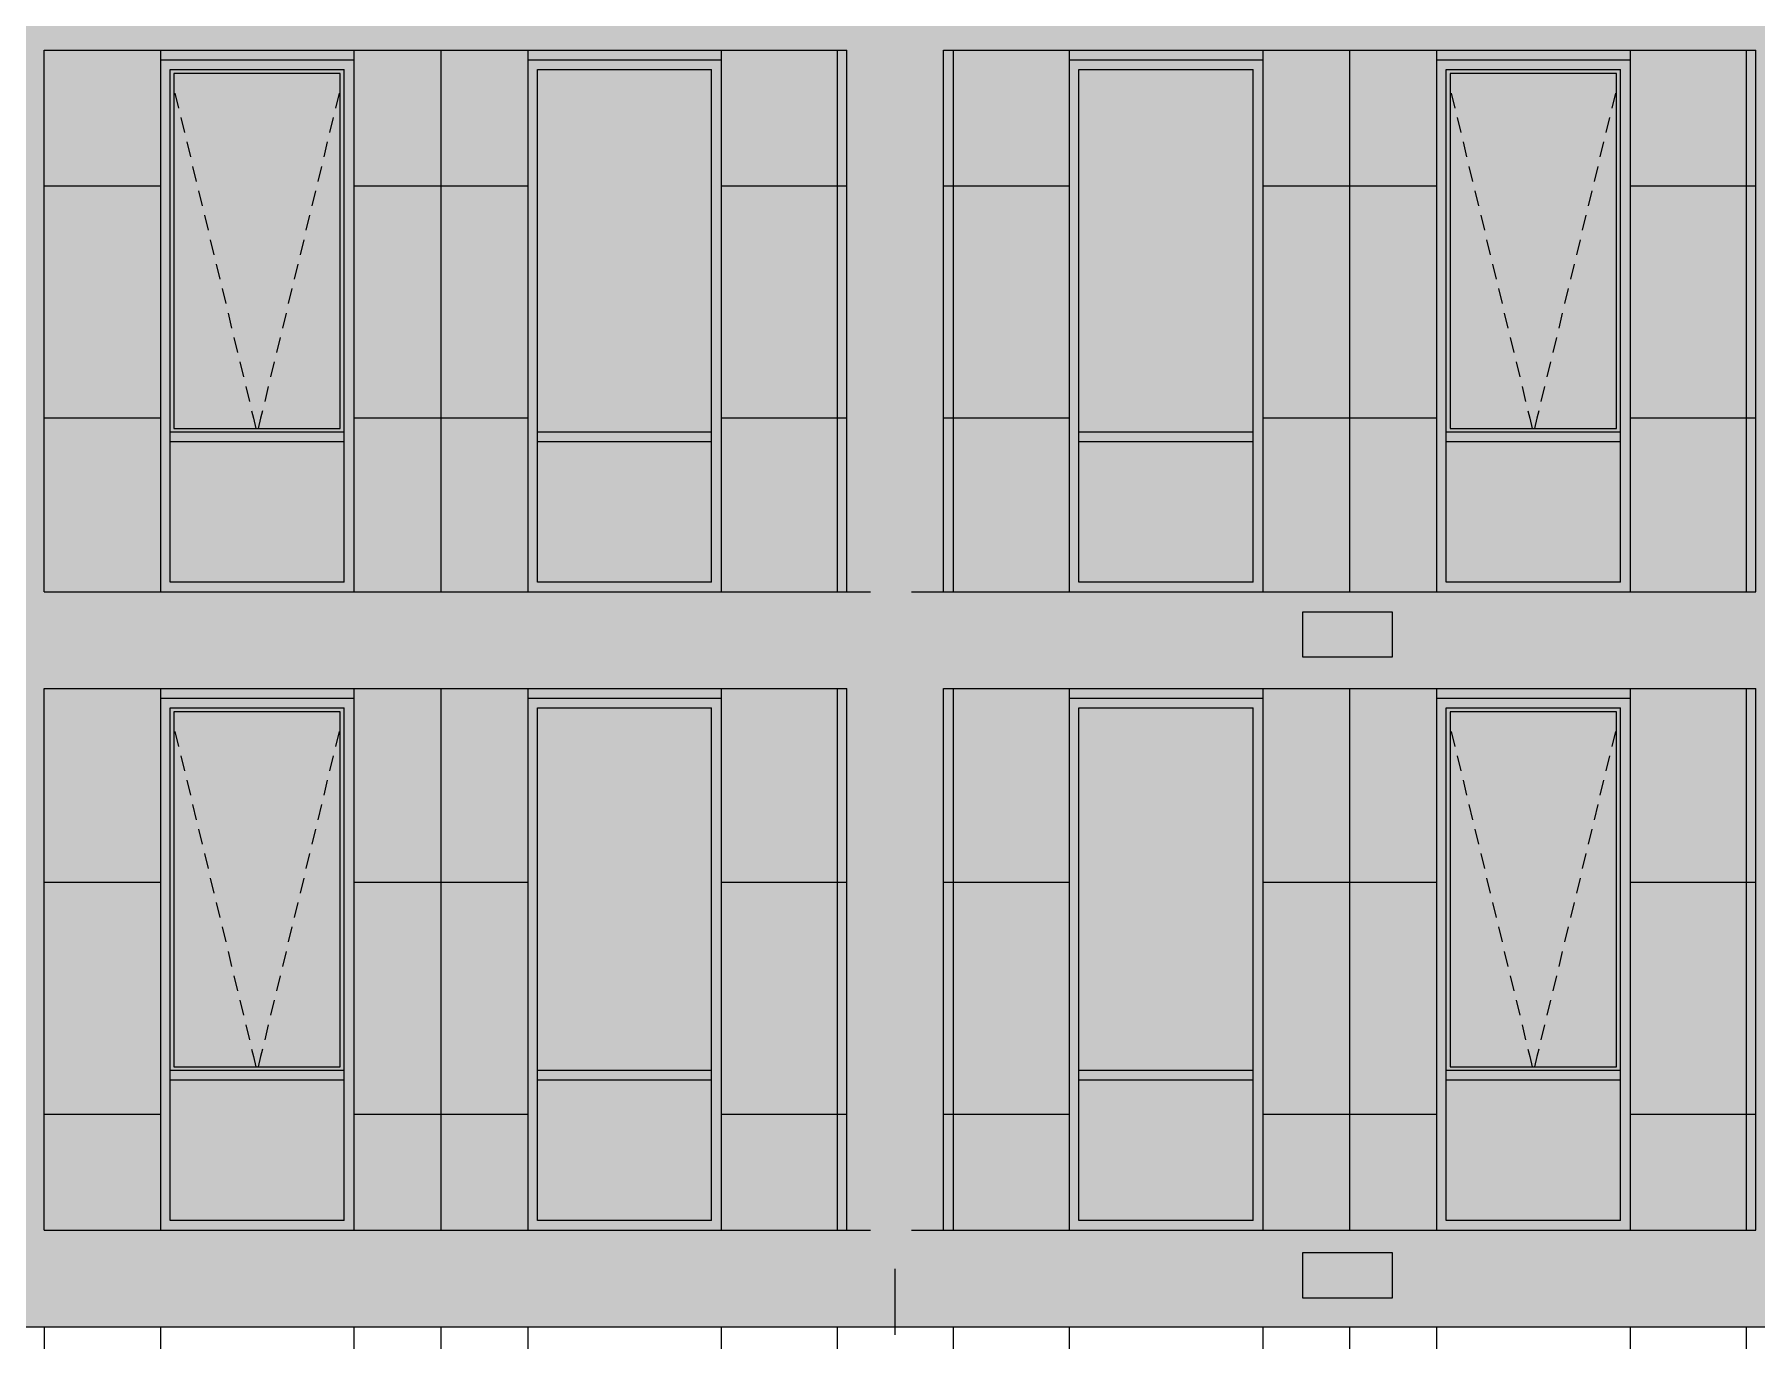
# Model space of a CAD drawing. Header units: millimetres. Extents: x 1499747 to 4341325, y -28481 to 441852.
# Drawn here: x 4137412 to 4146317, y 373458 to 380210 of the extents above; entities that cross this region are included whole.
import ezdxf

# ---------------------------------------------------------------- set-up
doc = ezdxf.new("R2010")
doc.units = ezdxf.units.MM
doc.header["$MEASUREMENT"] = 0
doc.layers.add('Чертеж и Рисунок', color=7, linetype='Continuous')

msp = doc.modelspace()

# ---------------------------------------------------------------- hatches: boundary and pattern name
at = {"layer": 'Чертеж и Рисунок', "linetype": 'Continuous', "lineweight": 0, "true_color": 0xffffff}
for points in [[(4137462.7, 393328.4), (4136962.7, 393328.4), (4136962.7, 373528.4), (4137462.7, 373528.4)], [(4141612.8, 373528.4), (4142112.8, 373528.4), (4142112.8, 393328.4), (4141612.8, 393328.4)], [(4146312.8, 373528.4), (4146812.8, 373528.4), (4146812.8, 393328.4), (4146312.8, 393328.4)], [(4141612.8, 380628.4), (4137462.7, 380628.4), (4137462.7, 380128.4), (4141612.8, 380128.4)], [(4142112.8, 380628.4), (4142112.8, 380128.4), (4146312.8, 380128.4), (4146312.8, 380628.4)], [(4137462.7, 377328.4), (4138062.8, 377328.4), (4138062.8, 380078.4), (4139062.8, 380078.4), (4139062.8, 377328.4), (4139962.5, 377328.4), (4139962.5, 380078.4), (4140962.5, 380078.4), (4140962.5, 377328.4), (4141612.8, 377328.4), (4141612.8, 380128.4), (4137462.7, 380128.4)], [(4142112.8, 380128.4), (4142112.8, 377328.4), (4142763.1, 377328.4), (4142763.1, 380078.4), (4143763.1, 380078.4), (4143763.1, 377328.4), (4144662.6, 377328.4), (4144662.6, 380078.4), (4145662.6, 380078.4), (4145662.6, 377328.4), (4146312.8, 377328.4), (4146312.8, 380128.4)], [(4141612.8, 377328.4), (4137462.7, 377328.4), (4137462.7, 376828.4), (4141612.8, 376828.4)], [(4142112.8, 377328.4), (4142112.8, 376828.4), (4146312.8, 376828.4), (4146312.8, 377328.4)], [(4143971.2, 376989.8), (4144433, 376989.8), (4144433, 377225.5), (4143971.2, 377225.5)], [(4137462.7, 376828.4), (4137462.7, 374028.4), (4138062.8, 374028.4), (4138062.8, 376778.4), (4139062.8, 376778.4), (4139062.8, 374028.4), (4139962.5, 374028.4), (4139962.5, 376778.4), (4140962.5, 376778.4), (4140962.5, 374028.4), (4141612.8, 374028.4), (4141612.8, 376828.4)], [(4142112.8, 376828.4), (4142112.8, 374028.4), (4142763.1, 374028.4), (4142763.1, 376778.4), (4143763.1, 376778.4), (4143763.1, 374028.4), (4144662.6, 374028.4), (4144662.6, 376778.4), (4145662.6, 376778.4), (4145662.6, 374028.4), (4146312.8, 374028.4), (4146312.8, 376828.4)], [(4137462.7, 374028.4), (4137462.7, 373528.4), (4141612.8, 373528.4), (4141612.8, 374028.4)], [(4142112.8, 374028.4), (4142112.8, 373528.4), (4146312.8, 373528.4), (4146312.8, 374028.4)], [(4143971.2, 373676.5), (4144433, 373676.5), (4144433, 373912.3), (4143971.2, 373912.3)]]:
    msp.add_hatch(color=7, dxfattribs=at).paths.add_polyline_path(points)
at = {"layer": 'Чертеж и Рисунок', "linetype": 'Continuous', "lineweight": 0, "true_color": 0x2e2e2e}
for points in [[(4138062.8, 379728.4), (4138112.8, 379728.4), (4138112.8, 380028.4), (4138062.8, 380078.4)], [(4138562.8, 380078.4), (4138062.8, 380078.4), (4138112.8, 380028.4), (4138562.8, 380028.4)], [(4138562.8, 380078.4), (4138562.8, 380028.4), (4139012.8, 380028.4), (4139062.8, 380078.4)], [(4139062.8, 379728.4), (4139062.8, 380078.4), (4139012.8, 380028.4), (4139012.8, 379728.4)], [(4139962.5, 379728.4), (4140012.5, 379728.4), (4140012.5, 380028.4), (4139962.5, 380078.4)], [(4140462.5, 380078.4), (4139962.5, 380078.4), (4140012.5, 380028.4), (4140462.5, 380028.4)], [(4140462.5, 380078.4), (4140462.5, 380028.4), (4140912.5, 380028.4), (4140962.5, 380078.4)], [(4140962.5, 379728.4), (4140962.5, 380078.4), (4140912.5, 380028.4), (4140912.5, 379728.4)], [(4142763.1, 379728.4), (4142813.1, 379728.4), (4142813.1, 380028.4), (4142763.1, 380078.4)], [(4143263.1, 380078.4), (4142763.1, 380078.4), (4142813.1, 380028.4), (4143263.1, 380028.4)], [(4143263.1, 380078.4), (4143263.1, 380028.4), (4143713.1, 380028.4), (4143763.1, 380078.4)], [(4143763.1, 379728.4), (4143763.1, 380078.4), (4143713.1, 380028.4), (4143713.1, 379728.4)], [(4144662.6, 380078.4), (4144662.6, 379728.4), (4144712.6, 379728.4), (4144712.6, 380028.4)], [(4145162.6, 380078.4), (4144662.6, 380078.4), (4144712.6, 380028.4), (4145162.6, 380028.4)], [(4145162.6, 380078.4), (4145162.6, 380028.4), (4145612.6, 380028.4), (4145662.6, 380078.4)], [(4145662.6, 379728.4), (4145662.6, 380078.4), (4145612.6, 380028.4), (4145612.6, 379728.4)], [(4138062.8, 378328.4), (4138112.8, 378328.4), (4138112.8, 379728.4), (4138062.8, 379728.4)], [(4139062.8, 378328.4), (4139062.8, 379728.4), (4139012.8, 379728.4), (4139012.8, 378328.4)], [(4139962.5, 379728.4), (4139962.5, 378328.4), (4140012.5, 378328.4), (4140012.5, 379728.4)], [(4140962.5, 378328.4), (4140962.5, 379728.4), (4140912.5, 379728.4), (4140912.5, 378328.4)], [(4142763.1, 378328.4), (4142813.1, 378328.4), (4142813.1, 379728.4), (4142763.1, 379728.4)], [(4143763.1, 378328.4), (4143763.1, 379728.4), (4143713.1, 379728.4), (4143713.1, 378328.4)], [(4144662.6, 378328.4), (4144712.6, 378328.4), (4144712.6, 379728.4), (4144662.6, 379728.4)], [(4145662.6, 378328.4), (4145662.6, 379728.4), (4145612.6, 379728.4), (4145612.6, 378328.4)], [(4138062.8, 378128.4), (4138112.8, 378128.4), (4138112.8, 378328.4), (4138062.8, 378328.4)], [(4139062.8, 378128.4), (4139062.8, 378328.4), (4139012.8, 378328.4), (4139012.8, 378128.4)], [(4139962.5, 378328.4), (4139962.5, 378128.4), (4140012.5, 378128.4), (4140012.5, 378328.4)], [(4140962.5, 378128.4), (4140962.5, 378328.4), (4140912.5, 378328.4), (4140912.5, 378128.4)], [(4142763.1, 378128.4), (4142813.1, 378128.4), (4142813.1, 378328.4), (4142763.1, 378328.4)], [(4143763.1, 378128.4), (4143763.1, 378328.4), (4143713.1, 378328.4), (4143713.1, 378128.4)], [(4144662.6, 378128.4), (4144712.6, 378128.4), (4144712.6, 378328.4), (4144662.6, 378328.4)], [(4145662.6, 378128.4), (4145662.6, 378328.4), (4145612.6, 378328.4), (4145612.6, 378128.4)], [(4138062.8, 378128.4), (4138062.8, 377328.4), (4138112.8, 377378.4), (4138112.8, 378128.4)], [(4138112.8, 378103.4), (4138562.8, 378103.4), (4138562.8, 378153.4), (4138112.8, 378153.4)], [(4138562.8, 378153.4), (4138562.8, 378103.4), (4139012.8, 378103.4), (4139012.8, 378153.4)], [(4139062.8, 378128.4), (4139012.8, 378128.4), (4139012.8, 377378.4), (4139062.8, 377328.4)], [(4139962.5, 377328.4), (4140012.5, 377378.4), (4140012.5, 378128.4), (4139962.5, 378128.4)], [(4140012.5, 378103.4), (4140462.5, 378103.4), (4140462.5, 378153.4), (4140012.5, 378153.4)], [(4140462.5, 378153.4), (4140462.5, 378103.4), (4140912.5, 378103.4), (4140912.5, 378153.4)], [(4140962.5, 378128.4), (4140912.5, 378128.4), (4140912.5, 377378.4), (4140962.5, 377328.4)], [(4142763.1, 378128.4), (4142763.1, 377328.4), (4142813.1, 377378.4), (4142813.1, 378128.4)], [(4142813.1, 378103.4), (4143263.1, 378103.4), (4143263.1, 378153.4), (4142813.1, 378153.4)], [(4143263.1, 378153.4), (4143263.1, 378103.4), (4143713.1, 378103.4), (4143713.1, 378153.4)], [(4143763.1, 378128.4), (4143713.1, 378128.4), (4143713.1, 377378.4), (4143763.1, 377328.4)], [(4144662.6, 377328.4), (4144712.6, 377378.4), (4144712.6, 378128.4), (4144662.6, 378128.4)], [(4144712.6, 378103.4), (4145162.6, 378103.4), (4145162.6, 378153.4), (4144712.6, 378153.4)], [(4145162.6, 378153.4), (4145162.6, 378103.4), (4145612.6, 378103.4), (4145612.6, 378153.4)], [(4145662.6, 378128.4), (4145612.6, 378128.4), (4145612.6, 377378.4), (4145662.6, 377328.4)], [(4138562.8, 377328.4), (4138562.8, 377378.4), (4138112.8, 377378.4), (4138062.8, 377328.4)], [(4138562.8, 377328.4), (4139062.8, 377328.4), (4139012.8, 377378.4), (4138562.8, 377378.4)], [(4139962.5, 377328.4), (4140462.5, 377328.4), (4140462.5, 377378.4), (4140012.5, 377378.4)], [(4140462.5, 377328.4), (4140962.5, 377328.4), (4140912.5, 377378.4), (4140462.5, 377378.4)], [(4143263.1, 377328.4), (4143263.1, 377378.4), (4142813.1, 377378.4), (4142763.1, 377328.4)], [(4143263.1, 377328.4), (4143763.1, 377328.4), (4143713.1, 377378.4), (4143263.1, 377378.4)], [(4144662.6, 377328.4), (4145162.6, 377328.4), (4145162.6, 377378.4), (4144712.6, 377378.4)], [(4145162.6, 377328.4), (4145662.6, 377328.4), (4145612.6, 377378.4), (4145162.6, 377378.4)], [(4138062.8, 376428.4), (4138112.8, 376428.4), (4138112.8, 376728.4), (4138062.8, 376778.4)], [(4138562.8, 376778.4), (4138062.8, 376778.4), (4138112.8, 376728.4), (4138562.8, 376728.4)], [(4138562.8, 376778.4), (4138562.8, 376728.4), (4139012.8, 376728.4), (4139062.8, 376778.4)], [(4139062.8, 376428.4), (4139062.8, 376778.4), (4139012.8, 376728.4), (4139012.8, 376428.4)], [(4139962.5, 376778.4), (4139962.5, 376428.4), (4140012.5, 376428.4), (4140012.5, 376728.4)], [(4140462.5, 376778.4), (4139962.5, 376778.4), (4140012.5, 376728.4), (4140462.5, 376728.4)], [(4140462.5, 376778.4), (4140462.5, 376728.4), (4140912.5, 376728.4), (4140962.5, 376778.4)], [(4140962.5, 376428.4), (4140962.5, 376778.4), (4140912.5, 376728.4), (4140912.5, 376428.4)], [(4142763.1, 376428.4), (4142813.1, 376428.4), (4142813.1, 376728.4), (4142763.1, 376778.4)], [(4143263.1, 376778.4), (4142763.1, 376778.4), (4142813.1, 376728.4), (4143263.1, 376728.4)], [(4143263.1, 376778.4), (4143263.1, 376728.4), (4143713.1, 376728.4), (4143763.1, 376778.4)], [(4143763.1, 376428.4), (4143763.1, 376778.4), (4143713.1, 376728.4), (4143713.1, 376428.4)], [(4144662.6, 376778.4), (4144662.6, 376428.4), (4144712.6, 376428.4), (4144712.6, 376728.4)], [(4145162.6, 376778.4), (4144662.6, 376778.4), (4144712.6, 376728.4), (4145162.6, 376728.4)], [(4145162.6, 376778.4), (4145162.6, 376728.4), (4145612.6, 376728.4), (4145662.6, 376778.4)], [(4145662.6, 376428.4), (4145662.6, 376778.4), (4145612.6, 376728.4), (4145612.6, 376428.4)], [(4138062.8, 375028.4), (4138112.8, 375028.4), (4138112.8, 376428.4), (4138062.8, 376428.4)], [(4139062.8, 375028.4), (4139062.8, 376428.4), (4139012.8, 376428.4), (4139012.8, 375028.4)], [(4139962.5, 375028.4), (4140012.5, 375028.4), (4140012.5, 376428.4), (4139962.5, 376428.4)], [(4140962.5, 375028.4), (4140962.5, 376428.4), (4140912.5, 376428.4), (4140912.5, 375028.4)], [(4142763.1, 375028.4), (4142813.1, 375028.4), (4142813.1, 376428.4), (4142763.1, 376428.4)], [(4143763.1, 375028.4), (4143763.1, 376428.4), (4143713.1, 376428.4), (4143713.1, 375028.4)], [(4144662.6, 376428.4), (4144662.6, 375028.4), (4144712.6, 375028.4), (4144712.6, 376428.4)], [(4145662.6, 375028.4), (4145662.6, 376428.4), (4145612.6, 376428.4), (4145612.6, 375028.4)], [(4138062.8, 374828.4), (4138112.8, 374828.4), (4138112.8, 375028.4), (4138062.8, 375028.4)], [(4139062.8, 374828.4), (4139062.8, 375028.4), (4139012.8, 375028.4), (4139012.8, 374828.4)], [(4139962.5, 374828.4), (4140012.5, 374828.4), (4140012.5, 375028.4), (4139962.5, 375028.4)], [(4140962.5, 374828.4), (4140962.5, 375028.4), (4140912.5, 375028.4), (4140912.5, 374828.4)], [(4142763.1, 374828.4), (4142813.1, 374828.4), (4142813.1, 375028.4), (4142763.1, 375028.4)], [(4143763.1, 374828.4), (4143763.1, 375028.4), (4143713.1, 375028.4), (4143713.1, 374828.4)], [(4144662.6, 375028.4), (4144662.6, 374828.4), (4144712.6, 374828.4), (4144712.6, 375028.4)], [(4145662.6, 374828.4), (4145662.6, 375028.4), (4145612.6, 375028.4), (4145612.6, 374828.4)], [(4138062.8, 374828.4), (4138062.8, 374028.4), (4138112.8, 374078.4), (4138112.8, 374828.4)], [(4138112.8, 374803.4), (4138562.8, 374803.4), (4138562.8, 374853.4), (4138112.8, 374853.4)], [(4138562.8, 374853.4), (4138562.8, 374803.4), (4139012.8, 374803.4), (4139012.8, 374853.4)], [(4139062.8, 374828.4), (4139012.8, 374828.4), (4139012.8, 374078.4), (4139062.8, 374028.4)], [(4139962.5, 374828.4), (4139962.5, 374028.4), (4140012.5, 374078.4), (4140012.5, 374828.4)], [(4140012.5, 374803.4), (4140462.5, 374803.4), (4140462.5, 374853.4), (4140012.5, 374853.4)], [(4140462.5, 374853.4), (4140462.5, 374803.4), (4140912.5, 374803.4), (4140912.5, 374853.4)], [(4140962.5, 374828.4), (4140912.5, 374828.4), (4140912.5, 374078.4), (4140962.5, 374028.4)], [(4142763.1, 374828.4), (4142763.1, 374028.4), (4142813.1, 374078.4), (4142813.1, 374828.4)], [(4142813.1, 374803.4), (4143263.1, 374803.4), (4143263.1, 374853.4), (4142813.1, 374853.4)], [(4143263.1, 374853.4), (4143263.1, 374803.4), (4143713.1, 374803.4), (4143713.1, 374853.4)], [(4143763.1, 374828.4), (4143713.1, 374828.4), (4143713.1, 374078.4), (4143763.1, 374028.4)], [(4144662.6, 374028.4), (4144712.6, 374078.4), (4144712.6, 374828.4), (4144662.6, 374828.4)], [(4144712.6, 374803.4), (4145162.6, 374803.4), (4145162.6, 374853.4), (4144712.6, 374853.4)], [(4145162.6, 374853.4), (4145162.6, 374803.4), (4145612.6, 374803.4), (4145612.6, 374853.4)], [(4145662.6, 374828.4), (4145612.6, 374828.4), (4145612.6, 374078.4), (4145662.6, 374028.4)], [(4138562.8, 374028.4), (4138562.8, 374078.4), (4138112.8, 374078.4), (4138062.8, 374028.4)], [(4138562.8, 374028.4), (4139062.8, 374028.4), (4139012.8, 374078.4), (4138562.8, 374078.4)], [(4139962.5, 374028.4), (4140462.5, 374028.4), (4140462.5, 374078.4), (4140012.5, 374078.4)], [(4140462.5, 374028.4), (4140962.5, 374028.4), (4140912.5, 374078.4), (4140462.5, 374078.4)], [(4143263.1, 374028.4), (4143263.1, 374078.4), (4142813.1, 374078.4), (4142763.1, 374028.4)], [(4143263.1, 374028.4), (4143763.1, 374028.4), (4143713.1, 374078.4), (4143263.1, 374078.4)], [(4144662.6, 374028.4), (4145162.6, 374028.4), (4145162.6, 374078.4), (4144712.6, 374078.4)], [(4145162.6, 374028.4), (4145662.6, 374028.4), (4145612.6, 374078.4), (4145162.6, 374078.4)]]:
    msp.add_hatch(color=250, dxfattribs=at).paths.add_polyline_path(points)
at = {"layer": 'Чертеж и Рисунок', "linetype": 'Continuous', "lineweight": 0, "true_color": 0xf7fdff}
for points in [[(4138112.8, 378153.4), (4138132.8, 378173.4), (4138132.8, 380008.4), (4138112.8, 380028.4)], [(4139012.8, 380028.4), (4138112.8, 380028.4), (4138132.8, 380008.4), (4138992.8, 380008.4)], [(4139012.8, 378153.4), (4139012.8, 380028.4), (4138992.8, 380008.4), (4138992.8, 378173.4)], [(4144712.6, 378153.4), (4144732.6, 378173.4), (4144732.6, 380008.4), (4144712.6, 380028.4)], [(4145612.6, 380028.4), (4144712.6, 380028.4), (4144732.6, 380008.4), (4145592.6, 380008.4)], [(4145612.6, 378153.4), (4145612.6, 380028.4), (4145592.6, 380008.4), (4145592.6, 378173.4)], [(4139012.8, 378153.4), (4138992.8, 378173.4), (4138132.8, 378173.4), (4138112.8, 378153.4)], [(4145612.6, 378153.4), (4145592.6, 378173.4), (4144732.6, 378173.4), (4144712.6, 378153.4)], [(4138112.8, 374853.4), (4138132.8, 374873.4), (4138132.8, 376708.4), (4138112.8, 376728.4)], [(4139012.8, 376728.4), (4138112.8, 376728.4), (4138132.8, 376708.4), (4138992.8, 376708.4)], [(4139012.8, 374853.4), (4139012.8, 376728.4), (4138992.8, 376708.4), (4138992.8, 374873.4)], [(4144712.6, 374853.4), (4144732.6, 374873.4), (4144732.6, 376708.4), (4144712.6, 376728.4)], [(4145612.6, 376728.4), (4144712.6, 376728.4), (4144732.6, 376708.4), (4145592.6, 376708.4)], [(4145612.6, 374853.4), (4145612.6, 376728.4), (4145592.6, 376708.4), (4145592.6, 374873.4)], [(4139012.8, 374853.4), (4138992.8, 374873.4), (4138132.8, 374873.4), (4138112.8, 374853.4)], [(4145612.6, 374853.4), (4145592.6, 374873.4), (4144732.6, 374873.4), (4144712.6, 374853.4)]]:
    msp.add_hatch(color=7, dxfattribs=at).paths.add_polyline_path(points)
at = {"layer": 'Чертеж и Рисунок', "linetype": 'Continuous', "lineweight": 0, "true_color": 0x84adf9}
for points in [[(4138132.8, 378173.4), (4138992.8, 378173.4), (4138992.8, 380008.4), (4138132.8, 380008.4)], [(4140012.5, 378153.4), (4140912.5, 378153.4), (4140912.5, 379728.4), (4140912.5, 380028.4), (4140012.5, 380028.4)], [(4142813.1, 378153.4), (4143713.1, 378153.4), (4143713.1, 379728.4), (4143713.1, 380028.4), (4142813.1, 380028.4)], [(4144732.6, 378173.4), (4145592.6, 378173.4), (4145592.6, 380008.4), (4144732.6, 380008.4)], [(4138112.8, 378103.4), (4138112.8, 377378.4), (4139012.8, 377378.4), (4139012.8, 378103.4)], [(4140012.5, 378103.4), (4140012.5, 377378.4), (4140912.5, 377378.4), (4140912.5, 378103.4)], [(4142813.1, 378103.4), (4142813.1, 377378.4), (4143713.1, 377378.4), (4143713.1, 378103.4)], [(4144712.6, 378103.4), (4144712.6, 377378.4), (4145612.6, 377378.4), (4145612.6, 378103.4)], [(4138132.8, 374873.4), (4138992.8, 374873.4), (4138992.8, 376708.4), (4138132.8, 376708.4)], [(4140012.5, 374853.4), (4140912.5, 374853.4), (4140912.5, 375028.4), (4140912.5, 376428.4), (4140912.5, 376728.4), (4140012.5, 376728.4)], [(4142813.1, 374853.4), (4143713.1, 374853.4), (4143713.1, 375028.4), (4143713.1, 376428.4), (4143713.1, 376728.4), (4142813.1, 376728.4)], [(4144732.6, 374873.4), (4145592.6, 374873.4), (4145592.6, 376708.4), (4144732.6, 376708.4)], [(4139012.8, 374803.4), (4138112.8, 374803.4), (4138112.8, 374078.4), (4139012.8, 374078.4)], [(4140012.5, 374803.4), (4140012.5, 374078.4), (4140912.5, 374078.4), (4140912.5, 374803.4)], [(4142813.1, 374803.4), (4142813.1, 374078.4), (4143713.1, 374078.4), (4143713.1, 374803.4)], [(4144712.6, 374803.4), (4144712.6, 374078.4), (4145612.6, 374078.4), (4145612.6, 374803.4)]]:
    msp.add_hatch(color=161, dxfattribs=at).paths.add_polyline_path(points)

# ---------------------------------------------------------------- linework, layer by layer
at = {"layer": 'Чертеж и Рисунок', "color": 7, "linetype": 'Continuous', "lineweight": 5}
for points in [[(4137462.7, 377328.4), (4137462.7, 380128.4)], [(4137462.7, 380128.4), (4141612.8, 380128.4)], [(4138062.8, 380078.4), (4139062.8, 380078.4)], [(4139962.5, 380078.4), (4140962.5, 380078.4)], [(4141612.8, 377328.4), (4141612.8, 380128.4)], [(4142112.8, 377328.4), (4142112.8, 380128.4)], [(4142112.8, 380128.4), (4146312.8, 380128.4)], [(4142763.1, 380078.4), (4143763.1, 380078.4)], [(4144662.6, 380078.4), (4145662.6, 380078.4)], [(4145662.6, 380078.4), (4145662.6, 377328.4)], [(4146312.8, 377328.4), (4146312.8, 380128.4)], [(4138112.8, 379728.4), (4138112.8, 380028.4)], [(4138112.8, 380028.4), (4138562.8, 380028.4)], [(4138132.8, 380008.4), (4138132.8, 378173.4)], [(4138992.8, 380008.4), (4138132.8, 380008.4)], [(4138562.8, 380028.4), (4139012.8, 380028.4)], [(4138992.8, 378173.4), (4138992.8, 380008.4)], [(4139012.8, 379728.4), (4139012.8, 380028.4)], [(4140012.5, 379728.4), (4140012.5, 380028.4)], [(4140012.5, 380028.4), (4140462.5, 380028.4)], [(4140462.5, 380028.4), (4140912.5, 380028.4)], [(4140912.5, 379728.4), (4140912.5, 380028.4)], [(4142813.1, 379728.4), (4142813.1, 380028.4)], [(4142813.1, 380028.4), (4143263.1, 380028.4)], [(4143263.1, 380028.4), (4143713.1, 380028.4)], [(4143713.1, 379728.4), (4143713.1, 380028.4)], [(4144712.6, 379728.4), (4144712.6, 380028.4)], [(4144712.6, 380028.4), (4145162.6, 380028.4)], [(4144732.6, 380008.4), (4144732.6, 378173.4)], [(4145592.6, 380008.4), (4144732.6, 380008.4)], [(4145162.6, 380028.4), (4145612.6, 380028.4)], [(4145592.6, 378173.4), (4145592.6, 380008.4)], [(4145612.6, 379728.4), (4145612.6, 380028.4)], [(4138112.8, 378328.4), (4138112.8, 379728.4)], [(4139012.8, 378328.4), (4139012.8, 379728.4)], [(4140012.5, 378328.4), (4140012.5, 379728.4)], [(4140912.5, 378328.4), (4140912.5, 379728.4)], [(4142813.1, 378328.4), (4142813.1, 379728.4)], [(4143713.1, 378328.4), (4143713.1, 379728.4)], [(4144712.6, 378328.4), (4144712.6, 379728.4)], [(4145612.6, 378328.4), (4145612.6, 379728.4)], [(4138112.8, 378153.4), (4138112.8, 378328.4)], [(4139012.8, 378153.4), (4139012.8, 378328.4)], [(4140012.5, 378153.4), (4140012.5, 378328.4)], [(4140912.5, 378153.4), (4140912.5, 378328.4)], [(4142813.1, 378153.4), (4142813.1, 378328.4)], [(4143713.1, 378153.4), (4143713.1, 378328.4)], [(4144712.6, 378153.4), (4144712.6, 378328.4)], [(4145612.6, 378153.4), (4145612.6, 378328.4)], [(4138112.8, 378128.4), (4138112.8, 378153.4)], [(4138562.8, 378153.4), (4138112.8, 378153.4)], [(4138112.8, 378103.4), (4138112.8, 378128.4)], [(4138132.8, 378173.4), (4138992.8, 378173.4)], [(4139012.8, 378153.4), (4138562.8, 378153.4)], [(4139012.8, 378128.4), (4139012.8, 378153.4)], [(4139012.8, 378103.4), (4139012.8, 378128.4)], [(4140012.5, 378128.4), (4140012.5, 378153.4)], [(4140462.5, 378153.4), (4140012.5, 378153.4)], [(4140012.5, 378103.4), (4140012.5, 378128.4)], [(4140912.5, 378153.4), (4140462.5, 378153.4)], [(4140912.5, 378128.4), (4140912.5, 378153.4)], [(4140912.5, 378103.4), (4140912.5, 378128.4)], [(4142813.1, 378128.4), (4142813.1, 378153.4)], [(4143263.1, 378153.4), (4142813.1, 378153.4)], [(4142813.1, 378103.4), (4142813.1, 378128.4)], [(4143713.1, 378153.4), (4143263.1, 378153.4)], [(4143713.1, 378128.4), (4143713.1, 378153.4)], [(4143713.1, 378103.4), (4143713.1, 378128.4)], [(4144712.6, 378128.4), (4144712.6, 378153.4)], [(4145162.6, 378153.4), (4144712.6, 378153.4)], [(4144712.6, 378103.4), (4144712.6, 378128.4)], [(4144732.6, 378173.4), (4145592.6, 378173.4)], [(4145612.6, 378153.4), (4145162.6, 378153.4)], [(4145612.6, 378128.4), (4145612.6, 378153.4)], [(4145612.6, 378103.4), (4145612.6, 378128.4)], [(4138112.8, 377378.4), (4138112.8, 378103.4)], [(4138562.8, 378103.4), (4138112.8, 378103.4)], [(4139012.8, 378103.4), (4138562.8, 378103.4)], [(4139012.8, 377378.4), (4139012.8, 378103.4)], [(4140012.5, 377378.4), (4140012.5, 378103.4)], [(4140462.5, 378103.4), (4140012.5, 378103.4)], [(4140912.5, 378103.4), (4140462.5, 378103.4)], [(4140912.5, 377378.4), (4140912.5, 378103.4)], [(4142813.1, 377378.4), (4142813.1, 378103.4)], [(4143263.1, 378103.4), (4142813.1, 378103.4)], [(4143713.1, 378103.4), (4143263.1, 378103.4)], [(4143713.1, 377378.4), (4143713.1, 378103.4)], [(4144712.6, 377378.4), (4144712.6, 378103.4)], [(4145162.6, 378103.4), (4144712.6, 378103.4)], [(4145612.6, 378103.4), (4145162.6, 378103.4)], [(4145612.6, 377378.4), (4145612.6, 378103.4)], [(4137462.7, 377328.4), (4141612.8, 377328.4)], [(4138562.8, 377378.4), (4138112.8, 377378.4)], [(4139012.8, 377378.4), (4138562.8, 377378.4)], [(4140462.5, 377378.4), (4140012.5, 377378.4)], [(4140912.5, 377378.4), (4140462.5, 377378.4)], [(4142112.8, 377328.4), (4146312.8, 377328.4)], [(4143263.1, 377378.4), (4142813.1, 377378.4)], [(4143713.1, 377378.4), (4143263.1, 377378.4)], [(4145162.6, 377378.4), (4144712.6, 377378.4)], [(4145612.6, 377378.4), (4145162.6, 377378.4)], [(4143971.2, 376989.8), (4143971.2, 377225.5)], [(4143971.2, 377225.5), (4144433, 377225.5)], [(4144433, 377225.5), (4144433, 376989.8)], [(4144433, 376989.8), (4143971.2, 376989.8)], [(4137462.7, 374028.4), (4137462.7, 376828.4)], [(4137462.7, 376828.4), (4141612.8, 376828.4)], [(4141612.8, 374028.4), (4141612.8, 376828.4)], [(4142112.8, 374028.4), (4142112.8, 376828.4)], [(4142112.8, 376828.4), (4146312.8, 376828.4)], [(4146312.8, 374028.4), (4146312.8, 376828.4)], [(4138062.8, 376778.4), (4139062.8, 376778.4)], [(4138112.8, 376428.4), (4138112.8, 376728.4)], [(4138112.8, 376728.4), (4138562.8, 376728.4)], [(4138132.8, 376708.4), (4138132.8, 374873.4)], [(4138992.8, 376708.4), (4138132.8, 376708.4)], [(4138562.8, 376728.4), (4139012.8, 376728.4)], [(4138992.8, 374873.4), (4138992.8, 376708.4)], [(4139012.8, 376428.4), (4139012.8, 376728.4)], [(4139962.5, 376778.4), (4140962.5, 376778.4)], [(4140012.5, 376428.4), (4140012.5, 376728.4)], [(4140012.5, 376728.4), (4140462.5, 376728.4)], [(4140462.5, 376728.4), (4140912.5, 376728.4)], [(4140912.5, 376428.4), (4140912.5, 376728.4)], [(4142763.1, 376778.4), (4143763.1, 376778.4)], [(4142813.1, 376428.4), (4142813.1, 376728.4)], [(4142813.1, 376728.4), (4143263.1, 376728.4)], [(4143263.1, 376728.4), (4143713.1, 376728.4)], [(4143713.1, 376428.4), (4143713.1, 376728.4)], [(4144662.6, 376778.4), (4145662.6, 376778.4)], [(4144712.6, 376428.4), (4144712.6, 376728.4)], [(4144712.6, 376728.4), (4145162.6, 376728.4)], [(4144732.6, 376708.4), (4144732.6, 374873.4)], [(4145592.6, 376708.4), (4144732.6, 376708.4)], [(4145162.6, 376728.4), (4145612.6, 376728.4)], [(4145592.6, 374873.4), (4145592.6, 376708.4)], [(4145612.6, 376428.4), (4145612.6, 376728.4)], [(4145662.6, 376778.4), (4145662.6, 374028.4)], [(4138112.8, 375028.4), (4138112.8, 376428.4)], [(4139012.8, 375028.4), (4139012.8, 376428.4)], [(4140012.5, 375028.4), (4140012.5, 376428.4)], [(4140912.5, 375028.4), (4140912.5, 376428.4)], [(4142813.1, 375028.4), (4142813.1, 376428.4)], [(4143713.1, 375028.4), (4143713.1, 376428.4)], [(4144712.6, 375028.4), (4144712.6, 376428.4)], [(4145612.6, 375028.4), (4145612.6, 376428.4)], [(4138112.8, 374853.4), (4138112.8, 375028.4)], [(4139012.8, 374853.4), (4139012.8, 375028.4)], [(4140012.5, 374853.4), (4140012.5, 375028.4)], [(4140912.5, 374853.4), (4140912.5, 375028.4)], [(4142813.1, 374853.4), (4142813.1, 375028.4)], [(4143713.1, 374853.4), (4143713.1, 375028.4)], [(4144712.6, 374853.4), (4144712.6, 375028.4)], [(4145612.6, 374853.4), (4145612.6, 375028.4)], [(4138112.8, 374828.4), (4138112.8, 374853.4)], [(4138562.8, 374853.4), (4138112.8, 374853.4)], [(4138112.8, 374803.4), (4138112.8, 374828.4)], [(4138132.8, 374873.4), (4138992.8, 374873.4)], [(4139012.8, 374853.4), (4138562.8, 374853.4)], [(4139012.8, 374828.4), (4139012.8, 374853.4)], [(4139012.8, 374803.4), (4139012.8, 374828.4)], [(4140012.5, 374828.4), (4140012.5, 374853.4)], [(4140462.5, 374853.4), (4140012.5, 374853.4)], [(4140012.5, 374803.4), (4140012.5, 374828.4)], [(4140912.5, 374853.4), (4140462.5, 374853.4)], [(4140912.5, 374828.4), (4140912.5, 374853.4)], [(4140912.5, 374803.4), (4140912.5, 374828.4)], [(4142813.1, 374828.4), (4142813.1, 374853.4)], [(4143263.1, 374853.4), (4142813.1, 374853.4)], [(4142813.1, 374803.4), (4142813.1, 374828.4)], [(4143713.1, 374853.4), (4143263.1, 374853.4)], [(4143713.1, 374828.4), (4143713.1, 374853.4)], [(4143713.1, 374803.4), (4143713.1, 374828.4)], [(4144712.6, 374828.4), (4144712.6, 374853.4)], [(4145162.6, 374853.4), (4144712.6, 374853.4)], [(4144712.6, 374803.4), (4144712.6, 374828.4)], [(4144732.6, 374873.4), (4145592.6, 374873.4)], [(4145612.6, 374853.4), (4145162.6, 374853.4)], [(4145612.6, 374828.4), (4145612.6, 374853.4)], [(4145612.6, 374803.4), (4145612.6, 374828.4)], [(4138112.8, 374078.4), (4138112.8, 374803.4)], [(4138562.8, 374803.4), (4138112.8, 374803.4)], [(4139012.8, 374803.4), (4138562.8, 374803.4)], [(4139012.8, 374078.4), (4139012.8, 374803.4)], [(4140012.5, 374078.4), (4140012.5, 374803.4)], [(4140462.5, 374803.4), (4140012.5, 374803.4)], [(4140912.5, 374803.4), (4140462.5, 374803.4)], [(4140912.5, 374078.4), (4140912.5, 374803.4)], [(4142813.1, 374078.4), (4142813.1, 374803.4)], [(4143263.1, 374803.4), (4142813.1, 374803.4)], [(4143713.1, 374803.4), (4143263.1, 374803.4)], [(4143713.1, 374078.4), (4143713.1, 374803.4)], [(4144712.6, 374078.4), (4144712.6, 374803.4)], [(4145162.6, 374803.4), (4144712.6, 374803.4)], [(4145612.6, 374803.4), (4145162.6, 374803.4)], [(4145612.6, 374078.4), (4145612.6, 374803.4)], [(4137462.7, 374028.4), (4141612.8, 374028.4)], [(4138562.8, 374078.4), (4138112.8, 374078.4)], [(4139012.8, 374078.4), (4138562.8, 374078.4)], [(4140462.5, 374078.4), (4140012.5, 374078.4)], [(4140912.5, 374078.4), (4140462.5, 374078.4)], [(4142112.8, 374028.4), (4146312.8, 374028.4)], [(4143263.1, 374078.4), (4142813.1, 374078.4)], [(4143713.1, 374078.4), (4143263.1, 374078.4)], [(4145162.6, 374078.4), (4144712.6, 374078.4)], [(4145612.6, 374078.4), (4145162.6, 374078.4)], [(4143971.2, 373676.5), (4143971.2, 373912.3)], [(4143971.2, 373912.3), (4144433, 373912.3)], [(4144433, 373912.3), (4144433, 373676.5)], [(4144433, 373676.5), (4143971.2, 373676.5)], [(4136962.7, 373528.4), (4137462.7, 373528.4)], [(4137462.7, 373528.4), (4141612.8, 373528.4)], [(4141612.8, 373528.4), (4142112.8, 373528.4)], [(4142112.8, 373528.4), (4146312.8, 373528.4)], [(4146312.8, 373528.4), (4146812.8, 373528.4)]]:
    msp.add_lwpolyline(points, dxfattribs=at)
at = {"layer": 'Чертеж и Рисунок', "color": 253, "linetype": 'Continuous', "lineweight": 5, "true_color": 0xaaaaaa}
for points in [[(4138062.8, 380128.4), (4138062.8, 377328.4)], [(4139062.8, 380128.4), (4139062.8, 377328.4)], [(4139512.6, 380128.4), (4139512.6, 377328.4)], [(4139962.5, 380128.4), (4139962.5, 377328.4)], [(4140962.5, 380128.4), (4140962.5, 377328.4)], [(4141562.5, 380128.4), (4141562.5, 377328.4)], [(4142163.1, 380128.4), (4142163.1, 377328.4)], [(4142763.1, 380128.4), (4142763.1, 377328.4)], [(4143763.1, 380128.4), (4143763.1, 377328.4)], [(4144212.9, 380128.4), (4144212.9, 377328.4)], [(4144662.6, 380128.4), (4144662.6, 377328.4)], [(4145662.8, 380128.4), (4145662.8, 377328.4)], [(4146262.6, 380128.4), (4146262.6, 377328.4)], [(4137462.7, 379428), (4138062.8, 379428)], [(4139063.2, 379428), (4139962.5, 379428)], [(4139962.5, 379428), (4139963.2, 379428)], [(4140963, 379428), (4141612.8, 379428)], [(4142112.8, 379428), (4142762.8, 379428)], [(4143762.4, 379428), (4143763.1, 379428)], [(4143763.1, 379428), (4144662.4, 379428)], [(4145662.8, 379428), (4146312.8, 379428)], [(4137462.7, 378228), (4138062.8, 378228)], [(4139063.2, 378228), (4139962.5, 378228)], [(4139962.5, 378228), (4139963.2, 378228)], [(4140963, 378228), (4141612.8, 378228)], [(4142112.8, 378228), (4142762.8, 378228)], [(4143762.4, 378228), (4143763.1, 378228)], [(4143763.1, 378228), (4144662.4, 378228)], [(4145662.8, 378228), (4146312.8, 378228)], [(4138062.8, 376828.4), (4138062.8, 374028.4)], [(4139062.8, 376828.4), (4139062.8, 374028.4)], [(4139512.6, 376828.4), (4139512.6, 374028.4)], [(4139962.5, 376828.4), (4139962.5, 374028.4)], [(4140962.5, 376828.4), (4140962.5, 374028.4)], [(4141562.5, 376828.4), (4141562.5, 374028.4)], [(4142163.1, 376828.4), (4142163.1, 374028.4)], [(4142763.1, 376828.4), (4142763.1, 374028.4)], [(4143763.1, 376828.4), (4143763.1, 374028.4)], [(4144212.9, 376828.4), (4144212.9, 374028.4)], [(4144662.6, 376828.4), (4144662.6, 374028.4)], [(4145662.8, 376828.4), (4145662.8, 374028.4)], [(4146262.6, 376828.4), (4146262.6, 374028.4)], [(4137462.7, 375828), (4138062.8, 375828)], [(4139063.2, 375828), (4139962.5, 375828)], [(4139962.5, 375828), (4139963.2, 375828)], [(4140963, 375828), (4141612.8, 375828)], [(4142112.8, 375828), (4142762.8, 375828)], [(4143762.4, 375828), (4143763.1, 375828)], [(4143763.1, 375828), (4144662.4, 375828)], [(4145662.8, 375828), (4146312.8, 375828)], [(4137462.7, 374628), (4138062.8, 374628)], [(4139063.2, 374628), (4139962.5, 374628)], [(4139962.5, 374628), (4139963.2, 374628)], [(4140963, 374628), (4141612.8, 374628)], [(4142112.8, 374628), (4142762.8, 374628)], [(4143762.4, 374628), (4143763.1, 374628)], [(4143763.1, 374628), (4144662.4, 374628)], [(4145662.8, 374628), (4146312.8, 374628)], [(4137462.7, 373528.4), (4137462.7, 369078.4)], [(4138062.8, 373528.4), (4138062.8, 369078.4)], [(4139062.8, 373528.4), (4139062.8, 369078.4)], [(4139512.6, 373528.4), (4139512.6, 369078.4)], [(4139962.5, 373528.4), (4139962.5, 369078.4)], [(4140962.5, 373528.4), (4140962.5, 369078.4)], [(4141562.5, 373528.4), (4141562.5, 369078.4)], [(4142163.1, 373528.4), (4142163.1, 369078.4)], [(4142763.1, 373528.4), (4142763.1, 369078.4)], [(4143763.1, 373528.4), (4143763.1, 369078.4)], [(4144212.9, 373528.4), (4144212.9, 369078.4)], [(4144662.6, 373528.4), (4144662.6, 369078.4)], [(4145662.8, 373528.4), (4145662.8, 369078.4)], [(4146262.6, 373528.4), (4146262.6, 369078.4)]]:
    msp.add_lwpolyline(points, dxfattribs=at)
at = {"layer": 'Чертеж и Рисунок', "color": 23, "linetype": 'Continuous', "lineweight": 5, "true_color": 0xbf8080}
for points in [[(4138138.3, 379907.1), (4138157, 379829.3)], [(4138987.3, 379907.1), (4138968.5, 379829.3)], [(4144738.1, 379907.1), (4144756.9, 379829.3)], [(4145587.1, 379907.1), (4145568.3, 379829.3)], [(4138168.8, 379780.7), (4138187.5, 379702.9)], [(4138956.8, 379780.7), (4138938, 379702.9)], [(4144768.6, 379780.7), (4144787.4, 379702.9)], [(4145556.6, 379780.7), (4145537.8, 379702.9)], [(4138199.3, 379654.3), (4138218, 379576.6)], [(4138926.3, 379654.3), (4138907.5, 379576.6)], [(4144799.1, 379654.3), (4144817.9, 379576.6)], [(4145526.1, 379654.3), (4145507.3, 379576.6)], [(4138229.8, 379528), (4138248.5, 379450.2)], [(4138895.8, 379528), (4138877, 379450.2)], [(4144829.6, 379528), (4144848.4, 379450.2)], [(4145495.6, 379528), (4145476.8, 379450.2)], [(4138260.3, 379401.6), (4138279.1, 379323.8)], [(4138865.2, 379401.6), (4138846.5, 379323.8)], [(4144860.1, 379401.6), (4144878.9, 379323.8)], [(4145465.1, 379401.6), (4145446.3, 379323.8)], [(4138290.8, 379275.2), (4138309.6, 379197.5)], [(4138834.7, 379275.2), (4138816, 379197.5)], [(4144890.6, 379275.2), (4144909.4, 379197.5)], [(4145434.6, 379275.2), (4145415.8, 379197.5)], [(4138321.3, 379148.8), (4138340.1, 379071.1)], [(4138804.2, 379148.8), (4138785.5, 379071.1)], [(4144921.1, 379148.8), (4144939.9, 379071.1)], [(4145404.1, 379148.8), (4145385.3, 379071.1)], [(4138351.8, 379022.5), (4138370.6, 378944.7)], [(4138773.7, 379022.5), (4138755, 378944.7)], [(4144951.6, 379022.5), (4144970.4, 378944.7)], [(4145373.6, 379022.5), (4145354.8, 378944.7)], [(4138382.3, 378896.1), (4138401.1, 378818.3)], [(4138743.2, 378896.1), (4138724.5, 378818.3)], [(4144982.1, 378896.1), (4145000.9, 378818.3)], [(4145343.1, 378896.1), (4145324.3, 378818.3)], [(4138412.8, 378769.7), (4138431.6, 378692)], [(4138712.7, 378769.7), (4138694, 378692)], [(4145012.6, 378769.7), (4145031.4, 378692)], [(4145312.6, 378769.7), (4145293.8, 378692)], [(4138443.3, 378643.4), (4138462.1, 378565.6)], [(4138682.2, 378643.4), (4138663.5, 378565.6)], [(4145043.1, 378643.4), (4145061.9, 378565.6)], [(4145282.1, 378643.4), (4145263.3, 378565.6)], [(4138473.8, 378517), (4138492.6, 378439.2)], [(4138651.7, 378517), (4138633, 378439.2)], [(4145073.6, 378517), (4145092.4, 378439.2)], [(4145251.5, 378517), (4145232.8, 378439.2)], [(4138504.3, 378390.6), (4138523.1, 378312.9)], [(4138621.2, 378390.6), (4138602.4, 378312.9)], [(4145104.1, 378390.6), (4145122.9, 378312.9)], [(4145221, 378390.6), (4145202.3, 378312.9)], [(4138534.8, 378264.3), (4138544, 378226.2)], [(4138544, 378226.2), (4138556.7, 378173.4)], [(4138581.5, 378226.2), (4138568.8, 378173.4)], [(4138590.7, 378264.3), (4138581.5, 378226.2)], [(4145134.6, 378264.3), (4145143.8, 378226.2)], [(4145143.8, 378226.2), (4145156.6, 378173.4)], [(4145181.4, 378226.2), (4145168.6, 378173.4)], [(4145190.5, 378264.3), (4145181.4, 378226.2)], [(4138138.3, 376607.1), (4138157, 376529.3)], [(4138987.3, 376607.1), (4138968.5, 376529.3)], [(4144738.1, 376607.1), (4144756.9, 376529.3)], [(4145587.1, 376607.1), (4145568.3, 376529.3)], [(4138168.8, 376480.7), (4138187.5, 376402.9)], [(4138956.8, 376480.7), (4138938, 376402.9)], [(4144768.6, 376480.7), (4144787.4, 376402.9)], [(4145556.6, 376480.7), (4145537.8, 376402.9)], [(4138199.3, 376354.3), (4138218, 376276.6)], [(4138926.3, 376354.3), (4138907.5, 376276.6)], [(4144799.1, 376354.3), (4144817.9, 376276.6)], [(4145526.1, 376354.3), (4145507.3, 376276.6)], [(4138229.8, 376228), (4138248.5, 376150.2)], [(4138895.8, 376228), (4138877, 376150.2)], [(4144829.6, 376228), (4144848.4, 376150.2)], [(4145495.6, 376228), (4145476.8, 376150.2)], [(4138260.3, 376101.6), (4138279.1, 376023.8)], [(4138865.2, 376101.6), (4138846.5, 376023.8)], [(4144860.1, 376101.6), (4144878.9, 376023.8)], [(4145465.1, 376101.6), (4145446.3, 376023.8)], [(4138290.8, 375975.2), (4138309.6, 375897.5)], [(4138834.7, 375975.2), (4138816, 375897.5)], [(4144890.6, 375975.2), (4144909.4, 375897.5)], [(4145434.6, 375975.2), (4145415.8, 375897.5)], [(4138321.3, 375848.8), (4138340.1, 375771.1)], [(4138804.2, 375848.8), (4138785.5, 375771.1)], [(4144921.1, 375848.8), (4144939.9, 375771.1)], [(4145404.1, 375848.8), (4145385.3, 375771.1)], [(4138351.8, 375722.5), (4138370.6, 375644.7)], [(4138773.7, 375722.5), (4138755, 375644.7)], [(4144951.6, 375722.5), (4144970.4, 375644.7)], [(4145373.6, 375722.5), (4145354.8, 375644.7)], [(4138382.3, 375596.1), (4138401.1, 375518.3)], [(4138743.2, 375596.1), (4138724.5, 375518.3)], [(4144982.1, 375596.1), (4145000.9, 375518.3)], [(4145343.1, 375596.1), (4145324.3, 375518.3)], [(4138412.8, 375469.7), (4138431.6, 375392)], [(4138712.7, 375469.7), (4138694, 375392)], [(4145012.6, 375469.7), (4145031.4, 375392)], [(4145312.6, 375469.7), (4145293.8, 375392)], [(4138443.3, 375343.4), (4138462.1, 375265.6)], [(4138682.2, 375343.4), (4138663.5, 375265.6)], [(4145043.1, 375343.4), (4145061.9, 375265.6)], [(4145282.1, 375343.4), (4145263.3, 375265.6)], [(4138473.8, 375217), (4138492.6, 375139.2)], [(4138651.7, 375217), (4138633, 375139.2)], [(4145073.6, 375217), (4145092.4, 375139.2)], [(4145251.5, 375217), (4145232.8, 375139.2)], [(4138504.3, 375090.6), (4138523.1, 375012.9)], [(4138621.2, 375090.6), (4138602.4, 375012.9)], [(4145104.1, 375090.6), (4145122.9, 375012.9)], [(4145221, 375090.6), (4145202.3, 375012.9)], [(4138534.8, 374964.3), (4138544, 374926.2)], [(4138544, 374926.2), (4138556.7, 374873.4)], [(4138581.5, 374926.2), (4138568.8, 374873.4)], [(4138590.7, 374964.3), (4138581.5, 374926.2)], [(4145134.6, 374964.3), (4145143.8, 374926.2)], [(4145143.8, 374926.2), (4145156.6, 374873.4)], [(4145181.4, 374926.2), (4145168.6, 374873.4)], [(4145190.5, 374964.3), (4145181.4, 374926.2)]]:
    msp.add_lwpolyline(points, dxfattribs=at)
at = {"layer": 'Чертеж и Рисунок', "color": 1, "linetype": 'Continuous', "lineweight": 0}
for points in [[(4137572.4, 377328.4), (4138101.6, 377328.4)], [(4138313.3, 377328.4), (4138454.4, 377328.4)], [(4138666.1, 377328.4), (4139195.2, 377328.4)], [(4139406.9, 377328.4), (4139548, 377328.4)], [(4139759.7, 377328.4), (4140288.8, 377328.4)], [(4140500.5, 377328.4), (4140641.6, 377328.4)], [(4140853.3, 377328.4), (4141382.5, 377328.4)], [(4141594.1, 377328.4), (4141735.2, 377328.4)], [(4141946.9, 377328.4), (4142476.1, 377328.4)], [(4142687.7, 377328.4), (4142828.8, 377328.4)], [(4143040.5, 377328.4), (4143569.7, 377328.4)], [(4143781.3, 377328.4), (4143922.5, 377328.4)], [(4144134.1, 377328.4), (4144663.3, 377328.4)], [(4144875, 377328.4), (4145016.1, 377328.4)], [(4145227.7, 377328.4), (4145756.9, 377328.4)], [(4145968.6, 377328.4), (4146109.7, 377328.4)], [(4137572.4, 374028.4), (4138101.6, 374028.4)], [(4138313.3, 374028.4), (4138454.4, 374028.4)], [(4138666.1, 374028.4), (4139195.2, 374028.4)], [(4139406.9, 374028.4), (4139548, 374028.4)], [(4139759.7, 374028.4), (4140288.8, 374028.4)], [(4140500.5, 374028.4), (4140641.6, 374028.4)], [(4140853.3, 374028.4), (4141382.5, 374028.4)], [(4141594.1, 374028.4), (4141735.2, 374028.4)], [(4141946.9, 374028.4), (4142476.1, 374028.4)], [(4142687.7, 374028.4), (4142828.8, 374028.4)], [(4143040.5, 374028.4), (4143569.7, 374028.4)], [(4143781.3, 374028.4), (4143922.5, 374028.4)], [(4144134.1, 374028.4), (4144663.3, 374028.4)], [(4144875, 374028.4), (4145016.1, 374028.4)], [(4145227.7, 374028.4), (4145756.9, 374028.4)], [(4145968.6, 374028.4), (4146109.7, 374028.4)]]:
    msp.add_lwpolyline(points, dxfattribs=at)
at = {"layer": 'Чертеж и Рисунок', "color": 8, "linetype": 'Continuous', "lineweight": 15}
msp.add_lwpolyline([(4141862.8, 373487.2), (4141862.8, 373828.4)], dxfattribs=at)

doc.saveas('drawing.dxf')
